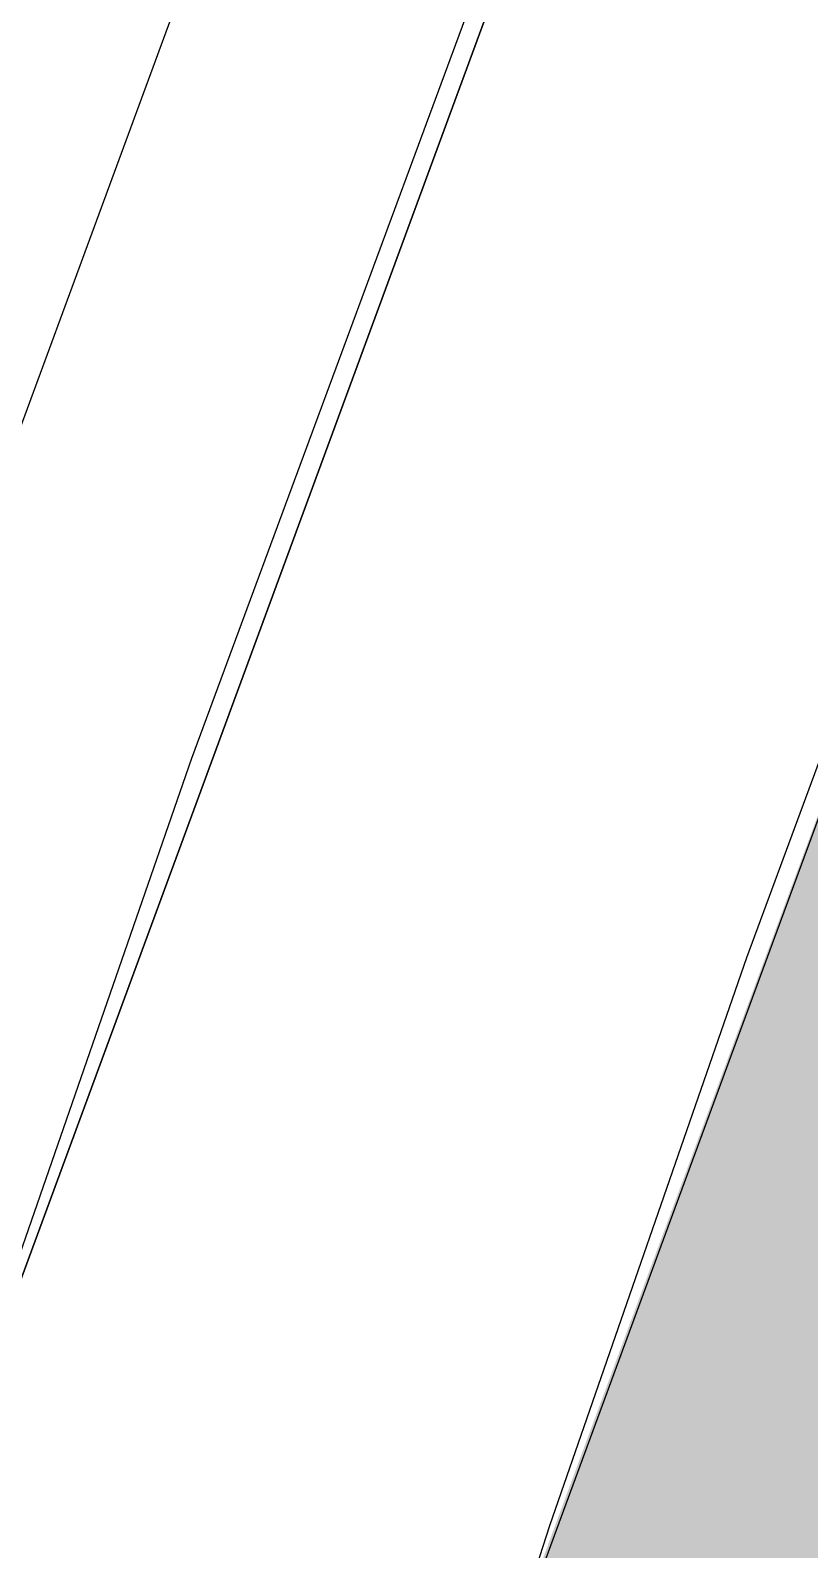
# Model space of a CAD drawing. Header units: millimetres. Extents: x 36720183 to 38160956, y 58934012 to 60388477.
# Drawn here: x 37284305 to 37337182, y 59654170 to 59757188 of the extents above; entities that cross this region are included whole.
import ezdxf

# ---------------------------------------------------------------- set-up
doc = ezdxf.new("R2010")
doc.units = ezdxf.units.MM
doc.header["$LTSCALE"] = 1000
doc.header["$MEASUREMENT"] = 0
for name, color, linetype in [('@ 绿化', 8, 'Continuous'), ('KX_E1', 7, 'Continuous'), ('KX_E3', 7, 'Continuous')]:
    doc.layers.add(name, color=color, linetype=linetype)

msp = doc.modelspace()

# ---------------------------------------------------------------- hatches: boundary and pattern name
at = {"layer": '@ 绿化', "linetype": 'Continuous'}
h = msp.add_hatch(dxfattribs=at)
h.set_pattern_fill('GRASS', color=256, scale=500, style=0)
h.set_pattern_definition([(90, (0, 0), (-997.795475, 997.795475), [264.58066, -1731.01015]), (45, (0, 0), (-997.796155, 997.796155), [264.58066, -1146.51615]), (135, (0, 0), (-997.796155, -997.796155), [264.58066, -1146.51615])])
edge = h.paths.add_edge_path()
edge.add_line((37309923, 59563493), (37286342, 59565097))
edge.add_line((37286342, 59565097), (37366812, 59782521))
edge.add_line((37366812, 59782521), (37387187, 59781134))
edge.add_line((37387187, 59781134), (37309923, 59563493))

# ---------------------------------------------------------------- linework, layer by layer
at = {"color": 8}
for points in [[(37245302, 59567888), (37246442, 59571863), (37256155, 59601124), (37272334, 59639715), (37281607, 59668502), (37295255, 59707827), (37323965, 59785435)], [(37286342, 59565097), (37293636, 59587070), (37309883, 59625825), (37319543, 59655811), (37332911, 59694330), (37365567, 59782605)]]:
    msp.add_lwpolyline(points, dxfattribs=at)
at = {"layer": 'KX_E1'}
msp.add_lwpolyline([(37366812, 59782521), (37325225, 59785350), (37245107, 59567902), (37286694, 59565073), (37366812, 59782521)], close=True, dxfattribs=at)
at = {"layer": 'KX_E3'}
msp.add_lwpolyline([(37325225, 59785350), (37304432, 59786764), (37300829, 59776986), (37300829, 59776986), (37224314, 59569317), (37245107, 59567902)], close=True, dxfattribs=at)

doc.saveas('drawing.dxf')
